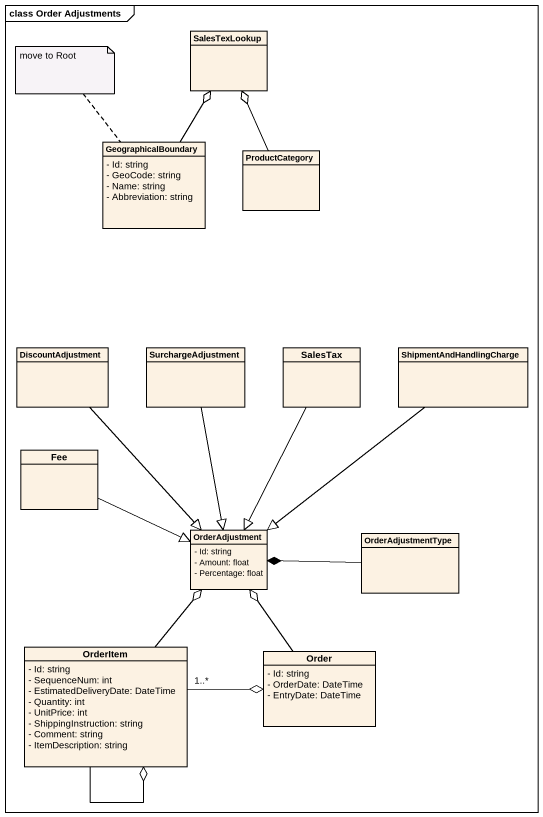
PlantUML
@startuml
mainframe class Order Adjustments
hide circle
hide empty members
skinparam classAttributeIconSize 0
class SalesTexLookup
class GeographicalBoundary {
  - Id: string
  - GeoCode: string
  - Name: string
  - Abbreviation: string
}
class ProductCategory
class DiscountAdjustment
class SurchargeAdjustment
class SalesTax
class ShipmentAndHandlingCharge
class Fee
class OrderAdjustment {
  - Id: string
  - Amount: float
  - Percentage: float
}
class OrderAdjustmentType
class OrderItem {
  - Id: string
  - SequenceNum: int
  - EstimatedDeliveryDate: DateTime
  - Quantity: int
  - UnitPrice: int
  - ShippingInstruction: string
  - Comment: string
  - ItemDescription: string
}
class Order {
  - Id: string
  - OrderDate: DateTime
  - EntryDate: DateTime
}
GeographicalBoundary -up-o SalesTexLookup
ProductCategory -up-o SalesTexLookup
DiscountAdjustment --|> OrderAdjustment
SurchargeAdjustment --|> OrderAdjustment
SalesTax --|> OrderAdjustment
ShipmentAndHandlingCharge --|> OrderAdjustment
Fee -right-|> OrderAdjustment
OrderAdjustmentType -left-* OrderAdjustment
OrderItem -up-o OrderAdjustment
OrderItem --o OrderItem
OrderItem "1..*" -right-o Order
Order -up-o OrderAdjustment
note top of GeographicalBoundary : move to Root
@enduml
